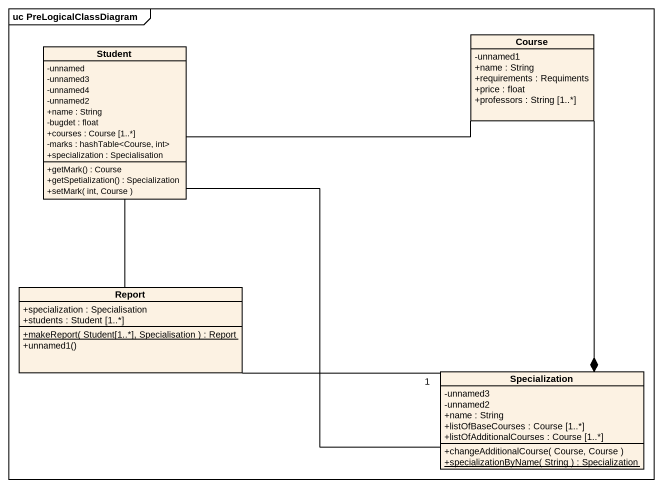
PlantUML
@startuml
mainframe uc PreLogicalClassDiagram
hide circle
hide empty members
skinparam classAttributeIconSize 0
class Student {
  -unnamed
  -unnamed3
  -unnamed4
  -unnamed2
  +name : String
  -bugdet : float
  +courses : Course [1..*]
  -marks : hashTable<Course, int>
  +specialization : Specialisation
  +getMark() : Course
  +getSpetialization() : Specialization
  +setMark( int, Course )
}
class Course {
  -unnamed1
  +name : String
  +requirements : Requiments
  +price : float
  +professors : String [1..*]
}
class Report {
  +specialization : Specialisation
  +students : Student [1..*]
  {static} +makeReport( Student[1..*], Specialisation ) : Report
  +unnamed1()
}
class Specialization {
  -unnamed3
  -unnamed2
  +name : String
  +listOfBaseCourses : Course [1..*]
  +listOfAdditionalCourses : Course [1..*]
  +changeAdditionalCourse( Course, Course )
  {static} +specializationByName( String ) : Specialization
}
Student -right- Course
Student -- Specialization
Report -up- Student
Report -right- "1" Specialization
Specialization *-up- Course
@enduml
